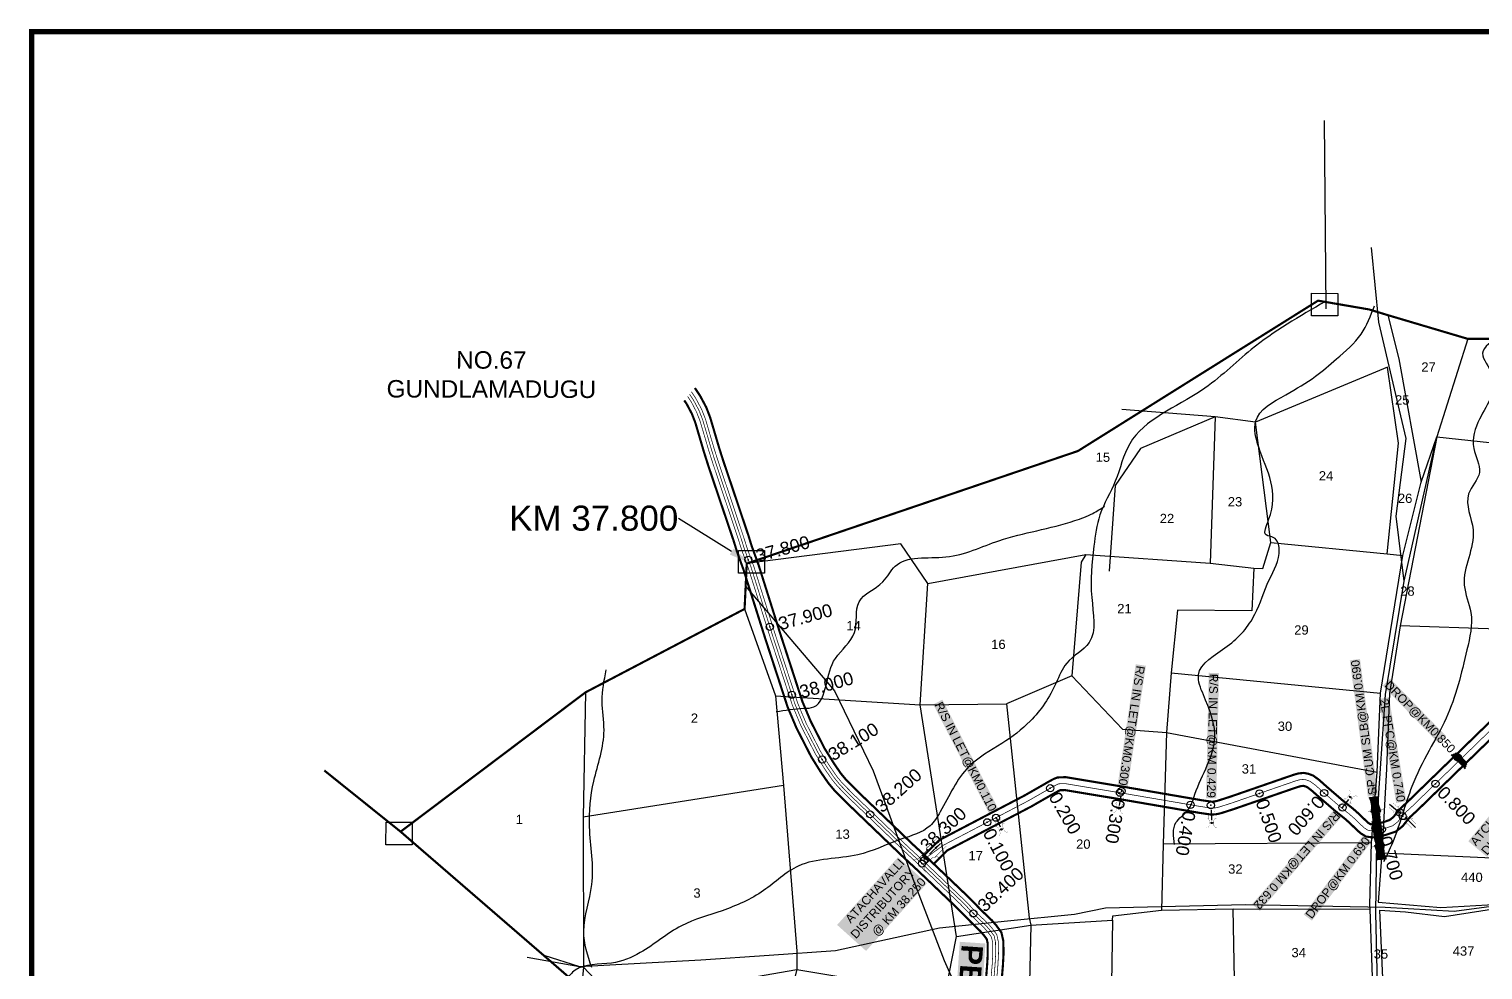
# Model space of a CAD drawing. Header units: inches. Extents: x 203305 to 209081, y 1595524 to 1601295.
# Drawn here: x 203305 to 205336, y 1599486 to 1600801 of the extents above; entities that cross this region are included whole.
import ezdxf
from ezdxf import colors
from ezdxf.entities.mleader import LeaderData, LeaderLine
from ezdxf.enums import TextEntityAlignment as Align
from ezdxf.math import Vec2, Vec3

# ---------------------------------------------------------------- set-up
doc = ezdxf.new("R2010")
doc.units = ezdxf.units.IN
doc.header["$LTSCALE"] = 15
doc.header["$MEASUREMENT"] = 0
doc.header["$PDMODE"] = 32
doc.header["$PDSIZE"] = 10
doc.linetypes.add('ACAD_ISO02W100', pattern=[15, 12, -3])
doc.linetypes.add('HIDDEN2', pattern=[0.1875, 0.125, -0.0625])
for name, color, linetype in [('BOUNDRY STONES', 240, 'Continuous'), ('CANAL1', 7, 'Continuous'), ('CSMark', 72, 'Continuous'), ('PAPER SIZE', 5, 'Continuous'), ('PLOTS', 7, 'Continuous'), ('PLOTS NO', 7, 'Continuous'), ('ROADS', 1, 'Continuous'), ('STREAMS', 4, 'Continuous'), ('STRUCTURE', 5, 'Continuous'), ('TEXT', 1, 'Continuous'), ('text2', 7, 'Continuous'), ('VILLAGE BOUNDRY', 5, 'Continuous'), ('VILLAGE STONES', 240, 'Continuous')]:
    doc.layers.add(name, color=color, linetype=linetype)
doc.styles.get("Standard").update_dxf_attribs({"font": 'arial.ttf'})
doc.dimstyles.get("Standard").update_dxf_attribs({"dimtxt": 0.18, "dimasz": 0.18, "dimexe": 0.18, "dimexo": 0.0625, "dimgap": 0.09, "dimtad": 0, "dimtih": 1, "dimtoh": 1, "dimdec": 4, "dimzin": 0, "dimdsep": 46, "dimtxsty": 'Standard', "dimcen": 0.09, "dimadec": 0, "dimazin": 0, "dimtfac": 1, "dimtdec": 4, "dimtofl": 0, "dimtmove": 0, "dimatfit": 3, "dimfxl": 1, "dimtolj": 1, "dimtzin": 0, "dimarcsym": 0})

# ---------------------------------------------------------------- blocks, each defined once
blk = doc.blocks.new('DROP')
h = blk.add_hatch()
h.set_pattern_fill('ANSI31', color=1, scale=10, angle=45)
h.set_pattern_definition([(90, (-324.4107, -25.7687), (-1.25, 0), [])])
h.paths.add_polyline_path([(-9.9, -4.3), (-13.8, 4.1), (13.8, 4.1), (10.2, -4.3)])
at = {"layer": 'STRUCTURE', "color": 5, "const_width": 0.49}
blk.add_lwpolyline([(-9.9, -4.3), (-13.8, 4.1), (13.8, 4.1), (10.2, -4.3), (-9.9, -4.3)], dxfattribs=at)
at = {"layer": 'STRUCTURE', "color": 5}
blk.add_circle((0, 0), 1.33, dxfattribs=at)
blk = doc.blocks.new('OT')
at = {"layer": 'STRUCTURE', "color": 190}
for points, const_width in [([(769751.4, 1706595.8), (769729.4, 1706595.8)], 0.5), ([(769775.2, 1706601.8), (769775.2, 1706597.8), (769769.2, 1706593.8), (769761.8, 1706593.8), (769754.4, 1706593.8), (769748.4, 1706597.8), (769748.4, 1706601.8)], 0.5), ([(769761.8, 1706593.8), (769761.8, 1706581)], 2.5), ([(769751.4, 1706579), (769729.4, 1706579)], 0.5), ([(769748.4, 1706573), (769748.4, 1706577), (769754.4, 1706581), (769761.8, 1706581), (769761.8, 1706581), (769761.8, 1706581), (769769.2, 1706581), (769775.2, 1706577), (769775.2, 1706573)], 0.5)]:
    blk.add_lwpolyline(points, dxfattribs=dict(at, const_width=const_width))
at = {"layer": 'STRUCTURE', "color": 0}
blk.add_circle((769761.8, 1706587.4), 1.87, dxfattribs=at)
blk.add_leader([(769732.6, 1706587.4), (769753.8, 1706587.4)], dimstyle='Standard', override={"dimasz": 10, "dimgap": 0.09, "dimtad": 0}, dxfattribs=at)
blk = doc.blocks.new('1SLB')
at = {"layer": 'STRUCTURE'}
h = blk.add_hatch(dxfattribs=at)
h.set_pattern_fill('DOTS', color=6, scale=14, angle=320.3722, style=0)
h.set_pattern_definition([(320.372247934, (-538945.0768, -1194857.3203), (0.89503691186, 0.39489261377), [0, -0.875])])
h.paths.add_polyline_path([(-43.8, 3.5), (-43.8, -3.5), (-23.1, -3.5), (-21, -2.1), (21, -2.1), (23.1, -3.5), (43.8, -3.5), (43.8, 3.5), (23.1, 3.5), (21, 2.1), (-21, 2.1), (-23.1, 3.5)])
at = {"layer": 'STRUCTURE', "color": 6, "linetype": 'ACAD_ISO02W100', "ltscale": 0.5, "const_width": 0.35}
for points in [[(-43.8, 3.5), (-23.1, 3.5)], [(23.1, 3.5), (43.8, 3.5)], [(-43.8, -3.5), (-23.1, -3.5)], [(23.1, -3.5), (43.8, -3.5)]]:
    blk.add_lwpolyline(points, dxfattribs=at)
at = {"layer": 'STRUCTURE', "color": 6, "const_width": 0.44}
for points in [[(-25.2, 7.7), (-25.2, 4.9), (-21, 2.1), (21, 2.1), (25.2, 4.9), (25.2, 7.7)], [(-25.2, -7.7), (-25.2, -4.9), (-21, -2.1), (21, -2.1), (25.2, -4.9), (25.2, -7.7)]]:
    blk.add_lwpolyline(points, dxfattribs=at)
at = {"layer": 'STRUCTURE', "color": 6}
blk.add_lwpolyline([(-21, -2.1), (21, -2.1)], dxfattribs=at)
blk.add_lwpolyline([(-21, -2.1), (21, -2.1)], dxfattribs=at)
at = {"layer": 'STRUCTURE', "color": 0}
blk.add_circle((0, 0), 0.871, dxfattribs=at)
for points in [[(-40.8, 0), (-24.8, 0)], [(39.6, -0.2), (23.5, -0.2)]]:
    blk.add_leader(points, dimstyle='Standard', override={"dimasz": 10, "dimgap": 0.09, "dimtad": 0}, dxfattribs=at)
blk = doc.blocks.new('SP')
at = {"layer": 'STRUCTURE'}
h = blk.add_hatch(dxfattribs=at)
h.set_pattern_fill('DASH', color=256, scale=8, style=0)
edge = h.paths.add_edge_path()
edge.add_spline(control_points=[(769825.7, 1706742.1), (769825.3, 1706741.8), (769823.8, 1706740.8), (769820.9, 1706740.3), (769817, 1706739.7), (769811.4, 1706738.9), (769804, 1706739.7), (769798.4, 1706741), (769795.6, 1706741.6)], knot_values=[0, 0, 0, 0, 1.613557, 5.24513, 8.624976, 13.470124, 22.190216, 30.746377, 30.746377, 30.746377, 30.746377], degree=3, periodic=0)
edge.add_line((769795.6, 1706741.6), (769792.6, 1706739.6))
edge.add_line((769792.6, 1706739.6), (769732.6, 1706739.6))
edge.add_line((769732.6, 1706739.6), (769729.6, 1706741.6))
edge.add_spline(control_points=[(769729.6, 1706741.6), (769726.9, 1706740.9), (769721.3, 1706739.5), (769713.9, 1706738.5), (769708.3, 1706739.1), (769704.4, 1706739.6), (769701.5, 1706740), (769700, 1706741), (769699.5, 1706741.3)], knot_values=[0, 0, 0, 0, 8.556161, 17.276253, 22.121402, 25.501247, 29.13282, 30.746377, 30.746377, 30.746377, 30.746377], degree=3, periodic=0)
edge.add_line((769699.5, 1706741.3), (769699.5, 1706722.1))
edge.add_spline(control_points=[(769699.5, 1706722.1), (769700, 1706722.4), (769701.4, 1706723.4), (769704.3, 1706724), (769708.2, 1706724.5), (769713.8, 1706725.3), (769721.2, 1706724.5), (769726.8, 1706723.3), (769729.6, 1706722.6)], knot_values=[0, 0, 0, 0, 1.613557, 5.24513, 8.624976, 13.470124, 22.190216, 30.746377, 30.746377, 30.746377, 30.746377], degree=3, periodic=0)
edge.add_line((769729.6, 1706722.6), (769732.6, 1706724.6))
edge.add_line((769732.6, 1706724.6), (769792.6, 1706724.6))
edge.add_line((769792.6, 1706724.6), (769795.6, 1706722.6))
edge.add_spline(control_points=[(769795.6, 1706722.6), (769798.4, 1706723.3), (769803.9, 1706724.8), (769811.3, 1706725.8), (769817, 1706725.1), (769820.9, 1706724.7), (769823.8, 1706724.2), (769825.2, 1706723.3), (769825.7, 1706723)], knot_values=[0, 0, 0, 0, 8.556161, 17.276253, 22.121402, 25.501247, 29.13282, 30.746377, 30.746377, 30.746377, 30.746377], degree=3, periodic=0)
edge.add_line((769825.7, 1706723), (769825.7, 1706742.1))
h.paths.add_polyline_path([(769764.2, 1706732.1, -1), (769761.1, 1706732.1, -1)], flags=0)
h.paths.add_polyline_path([(769761.1, 1706732.1, 1), (769764.2, 1706732.1, 1)], flags=16)
at = {"layer": 'STRUCTURE', "const_width": 0.628}
for points in [[(769726.6, 1706747.6), (769726.6, 1706743.6), (769732.6, 1706739.6), (769792.6, 1706739.6), (769798.6, 1706743.6), (769798.6, 1706747.6)], [(769726.6, 1706716.6), (769726.6, 1706720.6), (769732.6, 1706724.6), (769792.6, 1706724.6), (769798.6, 1706720.6), (769798.6, 1706716.6)]]:
    blk.add_lwpolyline(points, dxfattribs=at)
at = {"layer": 'STRUCTURE', "color": 3}
blk.add_lwpolyline([(769732.6, 1706724.6), (769792.6, 1706724.6)], dxfattribs=at)
blk.add_lwpolyline([(769732.6, 1706724.6), (769792.6, 1706724.6)], dxfattribs=at)
at = {"layer": 'STRUCTURE', "color": 0}
blk.add_circle((769762.6, 1706732.1), 1.55, dxfattribs=at)
at = {"layer": 'STRUCTURE'}
for points in [[(769699.5, 1706741.3), (769700.9, 1706740.5), (769704.4, 1706739.6), (769707.8, 1706739.2), (769712.6, 1706738.8), (769721.3, 1706739.7), (769729.6, 1706741.6)], [(769699.5, 1706722.1), (769700.9, 1706723), (769704.4, 1706724), (769707.7, 1706724.5), (769712.5, 1706725), (769721.2, 1706724.4), (769729.6, 1706722.6)], [(769825.7, 1706742.1), (769824.3, 1706741.3), (769820.8, 1706740.3), (769817.5, 1706739.8), (769812.7, 1706739.2), (769804, 1706739.9), (769795.6, 1706741.6)], [(769825.7, 1706723), (769824.3, 1706723.8), (769820.8, 1706724.7), (769817.4, 1706725.1), (769812.6, 1706725.5), (769803.9, 1706724.6), (769795.6, 1706722.6)]]:
    blk.add_spline(points, degree=3, dxfattribs=at)
at = {"layer": 'STRUCTURE', "color": 0}
blk.add_text('STREAM', height=5, dxfattribs=at).set_placement((769684.3, 1706732.1), align=Align.MIDDLE_CENTER)
for points in [[(769727.4, 1706732.1), (769700.8, 1706732.1)], [(769824.4, 1706732.1), (769800.5, 1706732.1)]]:
    blk.add_leader(points, dimstyle='Standard', override={"dimasz": 10, "dimgap": 0.09, "dimtad": 0}, dxfattribs=at)
blk = doc.blocks.new('1INLET')
at = {"layer": 'STRUCTURE', "color": 190}
for points, const_width in [([(9.4, 10.1), (9.4, 7.3), (5.2, 4.5), (0, 4.5), (0, 4.5), (0, 4.5), (-5.2, 4.5), (-9.4, 7.3), (-9.4, 10.1)], 0.35), ([(0, -4.5), (0, 4.5)], 1.75), ([(7.3, 5.9), (22.7, 5.9)], 0.35), ([(-9.4, -10.1), (-9.4, -7.3), (-5.2, -4.5), (0, -4.5), (5.2, -4.5), (9.4, -7.3), (9.4, -10.1)], 0.35), ([(7.3, -5.9), (22.7, -5.9)], 0.35)]:
    blk.add_lwpolyline(points, dxfattribs=dict(at, const_width=const_width))
at = {"layer": 'STRUCTURE', "color": 0}
blk.add_circle((0, 0), 1.31, dxfattribs=at)
blk.add_leader([(26, 0.1), (5.6, 0)], dimstyle='Standard', override={"dimasz": 8, "dimgap": 0.09, "dimtad": 0}, dxfattribs=at)
blk = doc.blocks.new('PBC')
at = {"layer": 'STRUCTURE', "color": 5, "insert": (13.6, 8.7), "char_height": 30, "width": 181.057, "attachment_point": 1, "rotation": 325.6347, "bg_fill": 1, "box_fill_scale": 1.1, "bg_fill_color": 7, "bg_fill_true_color": 16777215, "bg_fill_transparency": 0}
blk.add_mtext('{\\fArial|b1|i0|c0|p34;\\C256;PBC}', dxfattribs=at)
at = {"layer": 'PAPER SIZE'}
blk.add_leader([(148.6, -102.5), (80.6, -54.7)], dimstyle='Standard', override={"dimasz": 40, "dimgap": 0.09, "dimtad": 0, "dimtfill": 2, "dimtfillclr": 5}, dxfattribs=at)

msp = doc.modelspace()

# ---------------------------------------------------------------- linework, layer by layer
at = {"color": 5, "const_width": 7.28}
msp.add_lwpolyline([(203308.2, 1600797.1), (209077.4, 1600797.1), (209077.4, 1595528), (203308.2, 1595528)], close=True, dxfattribs=at)
at = {"color": 3}
for p in [(204309.6, 1600059.2), (204412.8, 1599780)]:
    msp.add_point(p, dxfattribs=at)
at = {"layer": 'BOUNDRY STONES'}
for points in [[(205096.7, 1600431.5), (205133.3, 1600431.4), (205133.3, 1600399.8), (205096.6, 1600399.9)], [(204295.8, 1600072.1), (204332.4, 1600072), (204332.4, 1600040.4), (204295.7, 1600040.5)], [(203803.4, 1599692.5), (203840, 1599692.4), (203840, 1599660.8), (203803.3, 1599660.9)]]:
    msp.add_lwpolyline(points, close=True, dxfattribs=at)
at = {"layer": 'CANAL1', "color": 200, "const_width": 3}
for points in [[(204234.9, 1600299.2), (204242.2, 1600288.3), (204250.8, 1600272.2), (204256.3, 1600258), (204268.9, 1600215.3), (204274.7, 1600197.1), (204283.2, 1600172), (204288, 1600157.7), (204309.8, 1600092.9), (204314.5, 1600077.8), (204319.9, 1600063), (204323.7, 1600052.6), (204354.3, 1599955.7), (204385.1, 1599861.2), (204396.7, 1599833.6), (204416.4, 1599795.1), (204422.2, 1599785.9), (204428.9, 1599775.1), (204439, 1599760.4), (204446, 1599752), (204462.9, 1599734.9), (204486.3, 1599712.5), (204513.4, 1599686.5), (204538.6, 1599662.2), (204559.4, 1599643), (204615.5, 1599589.5), (204636.9, 1599567.7), (204650, 1599555.2), (204656.1, 1599548.2), (204663.3, 1599538.3), (204666, 1599526.2), (204666.2, 1599508.1), (204665.4, 1599492.6), (204664, 1599475.9)], [(204220.1, 1600281.8), (204223.4, 1600277), (204230.8, 1600263), (204235.5, 1600250.9), (204247.9, 1600208.8), (204253.8, 1600190.3), (204262.3, 1600165), (204267.1, 1600150.7), (204288.9, 1600086.2), (204293.7, 1600070.8), (204299.2, 1600055.4), (204302.8, 1600045.5), (204333.3, 1599949), (204364.5, 1599853.5), (204376.8, 1599824.3), (204397.3, 1599784.2), (204403.5, 1599774.2), (204410.5, 1599763), (204421.4, 1599747.1), (204429.7, 1599737.2), (204447.5, 1599719.2), (204471, 1599696.6), (204498.1, 1599670.6), (204523.5, 1599646.2), (204544.3, 1599626.9), (204600.1, 1599573.8), (204621.5, 1599552), (204634, 1599540), (204638.8, 1599534.4), (204642.8, 1599529), (204644, 1599523.7), (204644.2, 1599508.6), (204643.4, 1599494.1), (204642.1, 1599477.6)], [(204555.1, 1599646), (204576.8, 1599667.6), (204696.1, 1599730), (204728.9, 1599748.8), (204735.8, 1599752.6), (204741.2, 1599754.8), (204746.4, 1599755.2), (204753.5, 1599755.3), (204834, 1599741.9), (204943.2, 1599723.1), (204957, 1599721.1), (204960.4, 1599721.3), (204965.1, 1599722.3), (204982.3, 1599727.8), (205052.5, 1599752.1), (205072, 1599758.8), (205078.4, 1599760.6), (205085.8, 1599761.3), (205092.1, 1599760.1), (205099, 1599757.5), (205107.5, 1599751.3), (205117.4, 1599742.4), (205141.1, 1599722), (205155.4, 1599710.6), (205162.7, 1599704.1), (205171.8, 1599695.3), (205175.9, 1599691.5), (205178.9, 1599689.7), (205182, 1599689.3), (205189.5, 1599690.3), (205196.7, 1599692.4), (205205.8, 1599695.5), (205211.1, 1599699.7), (205216.2, 1599706.3), (205222, 1599712.7), (205231.8, 1599721.8), (205291.5, 1599779.8), (205346.4, 1599833.2)], [(204567.8, 1599633.2), (204587.5, 1599652.9), (204704.7, 1599714.2), (204737.7, 1599733.1), (204743.7, 1599736.4), (204745.4, 1599737.1), (204747.2, 1599737.2), (204752.1, 1599737.3), (204831, 1599724.2), (204940.4, 1599705.4), (204956.1, 1599703.1), (204962.8, 1599703.4), (204969.8, 1599704.9), (204987.9, 1599710.7), (205058.4, 1599735.1), (205077.3, 1599741.6), (205081.7, 1599742.8), (205085, 1599743.2), (205087.2, 1599742.7), (205090.3, 1599741.6), (205096.1, 1599737.3), (205105.6, 1599728.9), (205129.6, 1599708.2), (205143.8, 1599696.8), (205150.4, 1599690.9), (205159.4, 1599682.2), (205165, 1599677.1), (205172.7, 1599672.4), (205182.1, 1599671.1), (205193.3, 1599672.6), (205202.1, 1599675.2), (205214.5, 1599679.4), (205224, 1599686.9), (205230.1, 1599694.8), (205234.8, 1599700.1), (205244.2, 1599708.7), (205304, 1599766.9), (205358.9, 1599820.2)]]:
    msp.add_lwpolyline(points, dxfattribs=at)
at = {"layer": 'CANAL1', "color": 5, "ltscale": 4, "const_width": 1}
for points in [[(204224.9, 1600287.2), (204229.4, 1600280.6), (204237.1, 1600265.9), (204242.1, 1600253.2), (204254.6, 1600210.9), (204260.5, 1600192.4), (204269, 1600167.2), (204273.8, 1600152.9), (204295.5, 1600088.3), (204300.3, 1600073), (204305.8, 1600057.8), (204309.5, 1600047.8), (204340, 1599951.1), (204371.1, 1599856), (204383.1, 1599827.2), (204403.4, 1599787.7), (204409.5, 1599777.9), (204416.3, 1599766.9), (204427, 1599751.4), (204434.9, 1599741.9), (204452.4, 1599724.2), (204475.9, 1599701.7), (204503, 1599675.6), (204528.3, 1599651.2), (204549.1, 1599632), (204605, 1599578.8), (204626.4, 1599557), (204639.1, 1599544.9), (204644.3, 1599538.8), (204649.3, 1599532), (204651, 1599524.5), (204651.2, 1599508.4), (204650.4, 1599493.6), (204649, 1599477)], [(204230.1, 1600293.8), (204236.2, 1600284.7), (204244.4, 1600269.3), (204249.7, 1600255.8), (204262.2, 1600213.2), (204268.1, 1600194.9), (204276.6, 1600169.7), (204281.4, 1600155.5), (204303.1, 1600090.8), (204307.9, 1600075.6), (204313.3, 1600060.6), (204317.1, 1600050.4), (204347.6, 1599953.6), (204378.6, 1599858.8), (204390.4, 1599830.6), (204410.3, 1599791.6), (204416.2, 1599782.2), (204423, 1599771.3), (204433.4, 1599756.2), (204440.8, 1599747.2), (204458, 1599729.9), (204481.4, 1599707.4), (204508.5, 1599681.4), (204533.8, 1599657.1), (204554.6, 1599637.9), (204610.6, 1599584.5), (204632, 1599562.7), (204644.9, 1599550.4), (204650.6, 1599543.8), (204656.8, 1599535.4), (204659, 1599525.4), (204659.2, 1599508.2), (204658.4, 1599493.1), (204657, 1599476.4)]]:
    msp.add_lwpolyline(points, dxfattribs=at)
at = {"layer": 'CANAL1', "color": 1, "linetype": 'HIDDEN2', "ltscale": 4, "const_width": 1}
for points in [[(204227.5, 1600290.5), (204232.8, 1600282.6), (204240.8, 1600267.6), (204245.9, 1600254.5), (204258.4, 1600212.1), (204264.3, 1600193.7), (204272.8, 1600168.5), (204277.6, 1600154.2), (204299.3, 1600089.6), (204304.1, 1600074.3), (204309.6, 1600059.2), (204313.3, 1600049.1), (204343.8, 1599952.4), (204374.8, 1599857.4), (204386.7, 1599828.9), (204406.9, 1599789.7), (204412.8, 1599780), (204419.7, 1599769.1), (204430.2, 1599753.8), (204437.8, 1599744.6), (204455.2, 1599727), (204478.6, 1599704.5), (204505.8, 1599678.5), (204531.1, 1599654.2), (204551.9, 1599635), (204607.8, 1599581.7), (204629.2, 1599559.9), (204642, 1599547.6), (204647.4, 1599541.3), (204653.1, 1599533.7), (204655, 1599524.9), (204655.2, 1599508.3), (204654.4, 1599493.3), (204653, 1599476.7)], [(204557.3, 1599642.2), (204582.1, 1599660.2), (204582.1, 1599660.2), (204700.4, 1599722.1), (204733.3, 1599740.9), (204739.8, 1599744.5), (204743.3, 1599746), (204746.8, 1599746.2), (204752.8, 1599746.3), (204832.5, 1599733), (204941.8, 1599714.3), (204956.6, 1599712.1), (204961.6, 1599712.3), (204967.5, 1599713.6), (204985.1, 1599719.2), (205055.5, 1599743.6), (205074.6, 1599750.2), (205080, 1599751.7), (205085.4, 1599752.2), (205089.6, 1599751.4), (205094.7, 1599749.5), (205101.8, 1599744.3), (205111.5, 1599735.7), (205135.3, 1599715.1), (205149.6, 1599703.7), (205156.6, 1599697.5), (205165.6, 1599688.8), (205170.5, 1599684.3), (205175.8, 1599681), (205182, 1599680.2), (205191.4, 1599681.5), (205199.4, 1599683.8), (205210.1, 1599687.5), (205217.5, 1599693.3), (205223.1, 1599700.5), (205228.4, 1599706.4), (205238, 1599715.3), (205297.7, 1599773.3), (205352.6, 1599826.7)]]:
    msp.add_lwpolyline(points, dxfattribs=at)
at = {"layer": 'PLOTS'}
for points in [[(205203.1, 1600401), (205218.7, 1600340.1), (205250, 1600167.5)], [(205315, 1600367.8), (205271.6, 1600231.1), (205220.5, 1599966.9), (205205.7, 1599872.2), (205201.6, 1599766.9), (205194.7, 1599649.2), (205189.9, 1599580.5)], [(205202.4, 1600067.2), (205218.3, 1600222.2), (205202.6, 1600328.2), (205018.1, 1600251.6)], [(205189.9, 1599580.5), (205277.4, 1599573.2), (205358.8, 1599578), (205448.1, 1599598.8), (205572.8, 1599651.1), (205599, 1599661.8), (205600, 1599727.2), (205666.5, 1599842.7), (205820.5, 1600118.8), (205942.3, 1600333)], [(204781.1, 1600066.6), (204954.8, 1600054.4), (205016.2, 1600047.6), (205028.6, 1600046.8), (205039.8, 1600083.4), (205018.1, 1600251.6), (204962.1, 1600259), (204954.8, 1600054.4)], [(204962.1, 1600259), (204857.8, 1600214.4), (204822.1, 1600163.1), (204813.9, 1600043.2)], [(204962.1, 1600259), (204831.6, 1600269.3)], [(204023.9, 1599506.8), (204073.9, 1599490.9), (204079.4, 1599489.8), (204076.3, 1599460.8), (204235.5, 1599462.1), (204377.5, 1599486.5), (204584.9, 1599452.3), (204600.5, 1599532.6), (204704.5, 1599548.4), (204818.7, 1599555.5), (204819.2, 1599561.5), (204886.8, 1599569.7), (204987, 1599571.5), (205178.5, 1599571.1), (205178.2, 1599577), (205180.6, 1599663.6), (205188.4, 1599762.2), (205193, 1599872.9), (205224.4, 1600065.3), (205250, 1600167.5), (205271.6, 1600231.1)], [(205271.6, 1600231.1), (205591.7, 1600196.5), (205710.1, 1600165.1), (205820.5, 1600118.8)], [(204600.5, 1599532.6), (204549.9, 1599856.6), (204560.3, 1600026.2), (204522.8, 1600081.3), (204307.4, 1600053.8)], [(205039.8, 1600083.4), (205202.4, 1600067.2), (205224.4, 1600065.3)], [(204560.3, 1600026.2), (204781.1, 1600066.6), (204774.6, 1600056), (204761.5, 1599896.8), (204670.5, 1599857.6)], [(205016.2, 1600047.6), (205013.1, 1599987.6), (204909.3, 1599988.9), (204900.6, 1599901), (204894.1, 1599817.7), (204889.5, 1599661.9), (204886.8, 1599569.7)], [(204304.4, 1599990.4), (204347.8, 1599869.2), (204358.7, 1599743.9), (204377.6, 1599512.1), (204377.5, 1599486.5)], [(205572.8, 1599651.1), (205586.8, 1599780.9), (205627, 1599951), (205493.5, 1599957.3), (205220.5, 1599966.9)], [(204761.5, 1599896.8), (204832.6, 1599822.4), (204894.1, 1599817.7), (205188.4, 1599762.2)], [(204900.6, 1599901), (205193, 1599872.9)], [(204082, 1599873.8), (204078.8, 1599699.6), (204079.4, 1599489.8)], [(204347.8, 1599869.2), (204549.9, 1599856.6), (204670.5, 1599857.6), (204702.2, 1599558.6), (204704.5, 1599548.4)], [(205191.5, 1599569.3), (205227.7, 1599567.1), (205282.5, 1599560.8), (205384, 1599576.5), (205447.1, 1599587.5), (205547.9, 1599628.7), (205596.4, 1599649.3), (205615.6, 1599665.8), (205725.9, 1599700.8), (205860.1, 1599736.2), (205927.5, 1599753.3), (205997.4, 1599757.9)], [(204358.7, 1599743.9), (204078.8, 1599699.6)], [(205180.6, 1599663.6), (204889.5, 1599661.9)], [(205599, 1599661.8), (205572.8, 1599651.1), (205452.1, 1599637.7), (205194.7, 1599649.2)], [(204991.1, 1599339.4), (204989.6, 1599447.9), (204987, 1599571.5)], [(205191.5, 1599569.3), (205197.7, 1599432.3), (205179.8, 1599279), (205158.4, 1599123.9), (205154.2, 1599100.3), (205150.4, 1599091.8), (205143.8, 1599050), (205155.9, 1599046.9), (205153.2, 1599035.9), (205275.7, 1599053.8), (205256.5, 1598977.1), (205283.6, 1598992.8), (205333.5, 1598958.6), (205341.6, 1598953.8), (205323.7, 1598917.2), (205317.6, 1598890.6), (205249.7, 1598905.4), (205226.5, 1598826.2), (205209.1, 1598830.8), (205189.5, 1598785), (205251.4, 1598761.7), (205328.2, 1598728.6), (205367.6, 1598844.4)], [(205149.9, 1599123.2), (205147.8, 1599245), (205169.2, 1599330.8), (205183.3, 1599434.9), (205178.5, 1599571.1)], [(204704.5, 1599548.4), (204699.9, 1599348.4), (204698.3, 1599254)], [(204818.7, 1599555.5), (204815.2, 1599348.1)], [(204377.5, 1599486.5), (204360.7, 1599420.7), (204344.9, 1599368.4), (204333.2, 1599320.2), (204301.6, 1599219.5)]]:
    msp.add_lwpolyline(points, dxfattribs=at)
at = {"layer": 'ROADS'}
for points in [[(205226, 1600029.4), (205215, 1600120.2), (205228.8, 1600228.5), (205190.5, 1600391.1), (205180.4, 1600495.4)], [(205162.7, 1599202.1), (205189.1, 1599445.2), (205186.4, 1599565.7), (205188.4, 1599698.3), (205200.1, 1599871), (205226, 1600029.4), (205271.6, 1600231.1)], [(204305.1, 1600022.6), (204430, 1599875.9), (204484.3, 1599764), (204541, 1599609.6), (204583.1, 1599499.3), (204629.3, 1599395.6), (204672.6, 1599335.8), (204702.6, 1599313.5), (204877.4, 1599342), (204900.1, 1599337.7), (204924.4, 1599323.9), (204975, 1599264.6), (205115.7, 1599216), (205162.7, 1599202.1), (205155.7, 1599153)], [(204000.6, 1599503.7), (204073.9, 1599490.9), (204243.3, 1599500.3), (204338.9, 1599506.7), (204431.4, 1599513), (204576.6, 1599544.8), (204672, 1599554.7), (204765.2, 1599564.1), (204808.6, 1599572.6), (205004.3, 1599577.5), (205199.7, 1599573.8), (205295.9, 1599568.3), (205428.1, 1599585.7)], [(204079.4, 1599489.8), (204118.5, 1599448.2), (204253.8, 1599365.4), (204388.8, 1599288.1), (204473.4, 1599238.7), (204546.8, 1599186.4), (204566.9, 1599148.6), (204585.6, 1599127.3), (204616.7, 1599085.7), (204623.9, 1599053.8), (204715.5, 1599015.6)]]:
    msp.add_lwpolyline(points, dxfattribs=at)
at = {"layer": 'STREAMS'}
for points in [[(205116.1, 1600420.1), (205012.4, 1600352.9), (204943, 1600295.7), (204842.5, 1600221.2), (204822.3, 1600168.8), (204801, 1600121.8), (204792.6, 1600078.2), (204789.5, 1600006.4), (204785.8, 1599943.4), (204754.5, 1599914.6), (204739.7, 1599887), (204703.5, 1599833.6), (204663.9, 1599802.5), (204617.9, 1599770.2), (204577.7, 1599706.7), (204563.5, 1599687.3), (204522.8, 1599668.5), (204462.6, 1599646.9), (204379.5, 1599631.2), (204330.9, 1599596.9), (204273, 1599568.8), (204216.4, 1599547.8), (204158.6, 1599510.2), (204118.5, 1599495.6), (204067.8, 1599485.7), (204054.2, 1599471.6)], [(204905, 1599661.2), (204907.1, 1599691.8), (204923.5, 1599708.8), (204933.6, 1599731.5), (204961.5, 1599812), (204945.5, 1599870.3), (204938.6, 1599898.2), (204978.8, 1599938.3), (205017.4, 1599982.9), (205037.5, 1600031.1), (205051.4, 1600073.9), (205043.9, 1600089.9), (205033.3, 1600093.9), (205036.7, 1600115), (205022.8, 1600216.7), (205018.5, 1600252.3), (205060.7, 1600289.8), (205102.2, 1600315.5), (205131.4, 1600339.7), (205165.9, 1600374.5), (205184.5, 1600414)], [(205361.8, 1600371.9), (205335.7, 1600347.6), (205348.9, 1600318.1), (205347.7, 1600288.1), (205331.4, 1600255.8), (205323.2, 1600214.8), (205331.2, 1600181.2), (205316.1, 1600151.2), (205322.3, 1600100.9), (205310, 1600023.6), (205319.2, 1599985.5), (205313.8, 1599933.5), (205284.7, 1599837.6), (205260.9, 1599792.6), (205237, 1599742.4), (205209.6, 1599663.5), (205197.4, 1599636.9)], [(203972.7, 1598365.9), (204022.7, 1598368.2), (204062.4, 1598389.4), (204121, 1598402.1), (204164.3, 1598419), (204245.5, 1598437.7), (204326.7, 1598461.3), (204363.4, 1598511.8), (204433.9, 1598606.4), (204471.9, 1598690.4), (204509.3, 1598773.2), (204534.5, 1598834.9), (204568.8, 1598890.3), (204602.5, 1598931.7), (204669.7, 1598986.4), (204726.7, 1599017), (204798.2, 1599071.7), (204872, 1599095.9), (204955, 1599104.2), (205055.7, 1599115), (205131.3, 1599106.8), (205208, 1599125.2), (205275.8, 1599182.3), (205322.3, 1599207.8), (205358.9, 1599230.3), (205430.9, 1599241.1), (205512.1, 1599259.8), (205603.6, 1599273.5), (205676.2, 1599283.7), (205732.4, 1599301.9), (205836.5, 1599347.5), (205929.8, 1599349.8), (206011.6, 1599373.3), (206122.6, 1599390.7), (206205.7, 1599413.7), (206302.7, 1599431.1), (206366.2, 1599446.8), (206445.9, 1599468.1), (206583.9, 1599511.1), (206662.1, 1599556), (206729.3, 1599596.6), (206876, 1599689.8), (206972.6, 1599769.4), (207014.2, 1599846.1), (207071.3, 1599926.7), (207095.8, 1599952.8), (207151.3, 1599980.7), (207234.4, 1600006.7), (207325.3, 1600018.7), (207399.1, 1600019.1), (207452.8, 1600019.6), (207498.6, 1600045.1), (207624, 1600076.7), (207713.8, 1600120.4), (207782.8, 1600164.1), (207825.6, 1600189), (207911.1, 1600227.2), (207942.2, 1600245.4), (208007, 1600269), (208022.9, 1600283.6)], [(204348.4, 1599846.9), (204387.2, 1599851.6), (204401.2, 1599853.4), (204418.3, 1599884), (204431.3, 1599921.3), (204458, 1599957.5), (204464.4, 1600000.3), (204497.7, 1600028.3), (204514.7, 1600050), (204585.6, 1600063.1), (204659.9, 1600085.8), (204766.1, 1600113.8), (204790.8, 1600124), (204807.5, 1600133.9)], [(204090.8, 1599489.2), (204079.7, 1599539.8), (204091, 1599605.2), (204087.7, 1599685.9), (204093.7, 1599749.8), (204108, 1599821), (204105.2, 1599861.7), (204111.2, 1599905.2)]]:
    msp.add_spline(points, degree=3, dxfattribs=at)
at = {"layer": 'text2', "color": 2, "linetype": 'Continuous'}
for p in [(204339.6, 1599965.5), (204370.6, 1599870.4), (205301, 1599783, 10), (204831, 1599736, 3), (204479.8, 1599703.4), (204956, 1599716, 4), (205140, 1599713, 5), (205220, 1599706, 8), (205186, 1599684, 6), (205189, 1599684, 7), (205224, 1599701, 9), (204552.3, 1599634.6), (204555, 1599639, 1), (204624.1, 1599565)]:
    msp.add_point(p, dxfattribs=at)
at = {"layer": 'text2', "color": 3, "linetype": 'Continuous'}
for p in [(205269.8, 1599746.2), (204731.5, 1599739.9), (204828.9, 1599733.6), (205023.9, 1599732.6), (205114.3, 1599733.2), (204927.5, 1599716.7), (204643.5, 1599692.3), (204655.7, 1599698.7), (205194.8, 1599682.4)]:
    msp.add_point(p, dxfattribs=at)
at = {"layer": 'VILLAGE BOUNDRY'}
msp.add_lwpolyline([(205117.1, 1600409.9), (205114.6, 1600673.1)], dxfattribs=at)
at = {"layer": 'VILLAGE BOUNDRY', "const_width": 3}
for points in [[(203823.7, 1599679.2), (204082, 1599873.8), (204304.4, 1599990.4), (204307.4, 1600053.8), (204323.7, 1600059.3), (204770.2, 1600211.1), (205105.7, 1600421.2), (205177.2, 1600408.9), (205203.1, 1600401), (205315, 1600367.8), (205606.9, 1600368.8)], [(204065.3, 1598158.7), (203967.8, 1598375.3), (203965.5, 1598385), (203887.5, 1598388.2), (203901.5, 1598488.9), (203947.6, 1598768), (203961.9, 1598861.1), (203916.1, 1598946), (204055.2, 1599101.1), (204067.9, 1599236.5), (204076.3, 1599460.8), (203823.7, 1599679.2), (203717.1, 1599764.7)]]:
    msp.add_lwpolyline(points, dxfattribs=at)

# ---------------------------------------------------------------- block references
at = {"layer": 'PAPER SIZE', "rotation": 300.4830661929391}
msp.add_blockref('PBC', (204623.4, 1599527.4, -8), dxfattribs=at)
at = {"layer": 'STRUCTURE', "color": 0, "xscale": 0.7, "yscale": 0.7, "zscale": 0.7, "rotation": 276.6634408825853}
msp.add_blockref('SP', (-1043977.7, 1996247.1, 7), dxfattribs=at)
at = {"layer": 'STRUCTURE', "color": 0, "rotation": 224.788994013238}
msp.add_blockref('OT', (-451425.4, 3353113.2), dxfattribs=at)
at = {"layer": 'text2', "color": 3, "linetype": 'Continuous'}
for name, p, rotation in [('DROP', (205304.1, 1599779.5), 135.415770519943), ('1SLB', (205189, 1599684, 7), 277.8708918715623), ('DROP', (205186.7, 1599680.8), 98.82639511740376)]:
    msp.add_blockref(name, p, dxfattribs=dict(at, rotation=rotation))
at = {"layer": 'text2', "color": 3, "linetype": 'Continuous', "xscale": 0.7, "yscale": 0.7, "zscale": 0.7}
for p, rotation in [((204827.4, 1599711.7, 3), 80.75059178309593), ((205151, 1599727.4, 5), 232.4326421503814), ((204956.9, 1599691.4, 4), 91.28554851497279), ((205219.8, 1599706, 8), 140.1445117310161), ((205228.7, 1599697.8, 9), 315.88323381453), ((204663.2, 1599682.3, 3), 112.7376797818323)]:
    msp.add_blockref('1INLET', p, dxfattribs=dict(at, rotation=rotation))

# ---------------------------------------------------------------- texts
at = {"layer": 'CSMark', "color": 1}
for s, rotation, p in [('37.800', 15.5019, (204320.7, 1600064.2, -8)), ('37.900', 15.5019, (204352.2, 1599969.2, -8)), ('38.000', 15.5019, (204381.7, 1599874, -8)), ('38.100', 31.5822, (204423.6, 1599784.9, -8)), ('38.200', 41.8755, (204490.6, 1599711.2, -8)), ('0.200', 299.8368, (204736.5, 1599732.4)), ('0.600', 229.2704, (205109.6, 1599725.4)), ('0.800', 314.1922, (205277.2, 1599738.3)), ('38.300', 43.1071, (204553.9, 1599656.1, -8)), ('0.300', 260.55, (204827.4, 1599724.8)), ('0.400', 260.2442, (204926, 1599707.8)), ('0.500', 289.1306, (205026.7, 1599724.1)), ('0.100', 297.5948, (204644.7, 1599681.8)), ('0.700', 286.3172, (205198.8, 1599672.4)), ('38.400', 43.1071, (204634.1, 1599572.2, -8))]:
    msp.add_text(s, height=18, rotation=rotation, dxfattribs=at).set_placement(p, align=Align.MIDDLE_LEFT)
at = {"layer": 'PLOTS NO'}
for s, p in [('27', (205260.1, 1600328.5)), ('25', (205223.4, 1600282.5)), ('15', (204805.1, 1600202.5)), ('24', (205116.9, 1600176.4)), ('23', (204989.7, 1600140.2)), ('26', (205227.4, 1600145)), ('22', (204894.6, 1600116.8)), ('28', (205230.6, 1600015.4)), ('21', (204835.2, 1599990.9)), ('14', (204456.7, 1599967.1)), ('29', (205082.5, 1599961)), ('16', (204659.1, 1599941)), ('2', (204234.3, 1599837.8)), ('30', (205059.5, 1599826.5)), ('31', (205009.2, 1599766.9)), ('1', (203989.5, 1599696.3)), ('13', (204441.3, 1599675.7)), ('20', (204777.7, 1599661.8)), ('17', (204627.4, 1599645.8)), ('32', (204990.2, 1599627)), ('3', (204237.9, 1599593.4)), ('34', (205078.7, 1599510.2)), ('35', (205193.6, 1599508.3))]:
    msp.add_text(s, height=13, rotation=359.8583, dxfattribs=at).set_placement(p, align=Align.MIDDLE_CENTER)
for s, p in [('440', (205305.5, 1599609)), ('437', (205293.9, 1599505.9))]:
    msp.add_text(s, height=13, rotation=359.8583, dxfattribs=at).set_placement(p)
at = {"layer": 'STRUCTURE', "color": 5, "char_height": 12, "attachment_point": 1, "bg_fill": 1, "box_fill_scale": 1.1, "bg_fill_color": 7, "bg_fill_true_color": 16777215, "bg_fill_transparency": 0}
for s, insert, width, rotation in [('R/S IN LET@KM0.300', (204863.8, 1599910), 168.202, 261.484), ('SP CUM SLB@KM 0.690', (205176.3, 1599729.6), 189.632, 97.5411), ('R/S IN LET@KM 0.429', (204966.1, 1599899.7), 172.925, 268.7872), ('DROP@KM0.850', (205206.5, 1599891.4), 109.943, 314.1944), ('R/S IN LET@KM0.110', (204580.3, 1599862), 168.202, 297.1285), ('\\pt84;2L PFC@KM 0.740', (205203.9, 1599865.6), 144.922, 279.4658), ('{\\C1;ATCHAVALLI DISTRIBUTORY }', (205317.3, 1599666), 122.238, 50.2364), ('R/S IN LET@KM 0.632', (205137.6, 1599700.6), 172.778, 229.0577), ('DROP@KM 0.690', (205087.3, 1599563.7), 136.524, 52.9935), ('\\pi12.63569;ATACHAVALLI \\P\\pi1.41332;DISTRIBUTORY \\P\\pi23.75165;@ KM 38.250', (204435.4, 1599549), 124.794, 48.0233)]:
    msp.add_mtext(s, dxfattribs=dict(at, insert=insert, width=width, rotation=rotation))
at = {"layer": 'TEXT', "insert": (203834.1, 1600350.8), "char_height": 24.357, "width": 228.813, "attachment_point": 1, "rotation": 359.8583}
msp.add_mtext('\\pi67.30483;NO.67 \\P\\pi-29.83111;GUNDLAMADUGU', dxfattribs=at)

# ---------------------------------------------------------------- leaders
at = {"layer": 'VILLAGE STONES', "color": 1}
ml = msp.add_multileader_mtext('Standard', dxfattribs=at)
ml.set_content('KM 37.800', color=1)
ml.set_leader_properties()
ml.build(insert=Vec2(0, 0))
ml.multileader.update_dxf_attribs({"dogleg_length": 0.36, "arrow_head_size": 30})
ctx = ml.context
ctx.base_point, ctx.char_height, ctx.arrow_head_size, ctx.landing_gap_size, ctx.plane_origin = Vec3(203981.1, 1600117), 35, 30, 0.09, Vec3(204415.9, 1600265)
ctx.text_align_type = 2
notes = []
notes.append((ctx, [(1, (1, 1, 0), (204211.9, 1600117), (-1, 0), 1.396927018504357e-11, [(0, [(204311.8, 1600054.7)], 0, [])])]))
ctx.mtext.insert, ctx.mtext.alignment, ctx.mtext.flow_direction = Vec3(204211.8, 1600134.8), 3, 5
for ctx, leaders in notes:
    for number, flags, end, landing, length, lines in leaders:
        leader = LeaderData()
        leader.index, (leader.has_last_leader_line, leader.has_dogleg_vector, leader.attachment_direction) = number, flags
        leader.last_leader_point, leader.dogleg_vector, leader.dogleg_length = Vec3(end), Vec3(landing), length
        for number, points, colour, breaks in lines:
            line = LeaderLine()
            line.index, line.vertices, line.color, line.breaks = number, Vec3.list(points), colors.encode_raw_color(colour), breaks
            leader.lines.append(line)
        ctx.leaders.append(leader)

doc.saveas('drawing.dxf')
